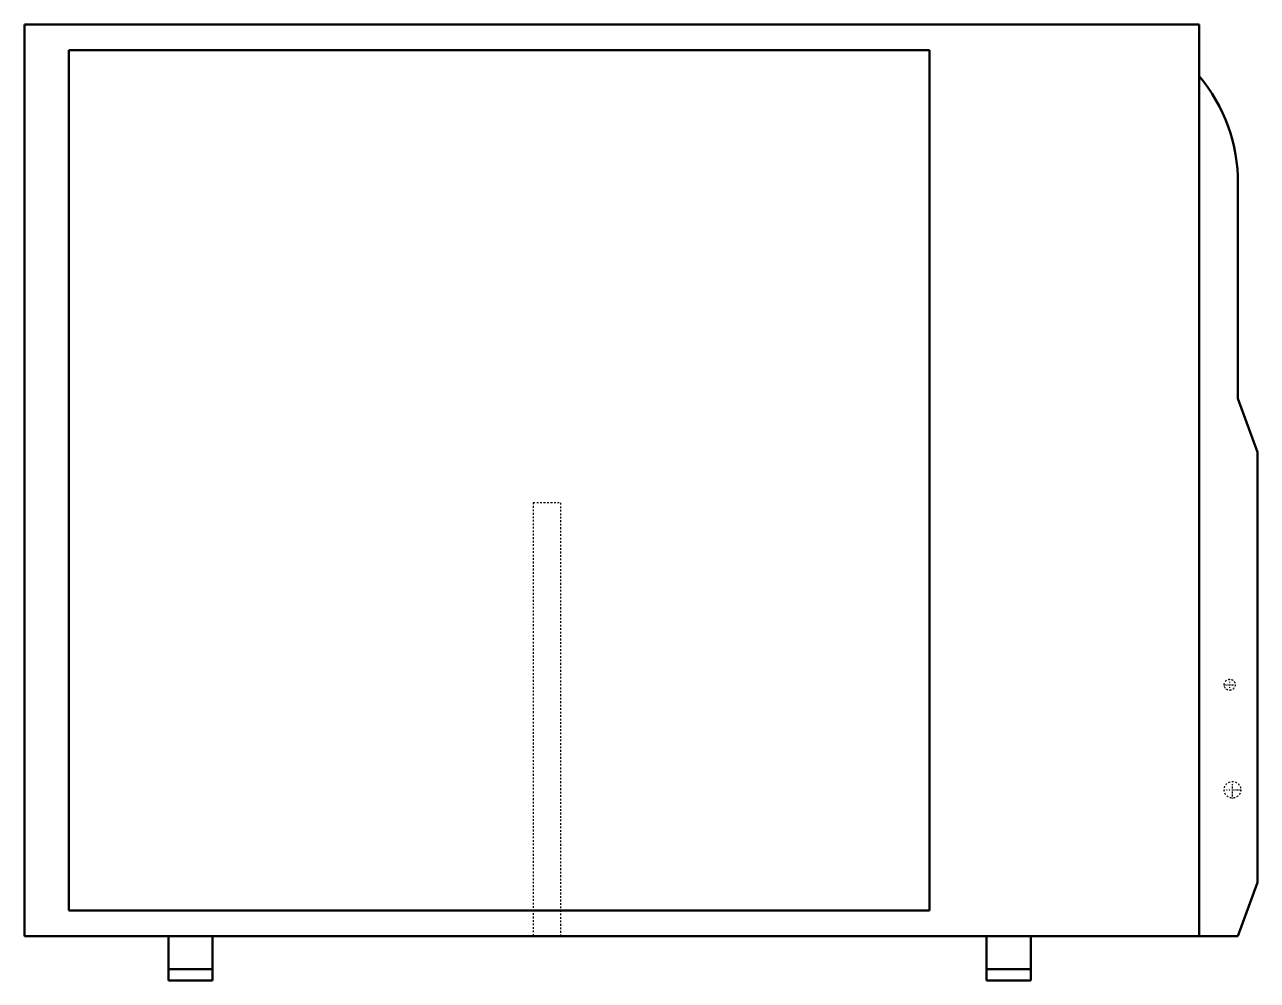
# Model space of a CAD drawing. Header units: millimetres. Extents: x -354 to 354, y 0 to 549.
import ezdxf

# ---------------------------------------------------------------- set-up
doc = ezdxf.new("R2010")
doc.units = ezdxf.units.MM
doc.linetypes.add('Center', pattern=[1.5, 0.45, -0.5, 0.05, -0.5])
doc.linetypes.add('Dashed', pattern=[2, 1, -1])
for name, color, linetype, lineweight in [('AM_0', 7, 'Continuous', 50), ('AM_7', 7, 'Center', 25), ('AM_9', 6, 'Dashed', 25)]:
    doc.layers.add(name, color=color, linetype=linetype, lineweight=lineweight)

# ---------------------------------------------------------------- blocks, each defined once
blk = doc.blocks.new('1_RXP12AVJU9_PART8_0_in_RXP12AVJU9_0')
at = {"layer": 'AM_0'}
for p, q in [((320.675, 549.275), (-354.0125, 549.275)), ((-354.0125, 549.275), (-354.0125, 25.4)), ((320.675, 25.4), (320.675, 549.275)), ((-354.0125, 25.4), (-271.4625, 25.4)), ((-246.0625, 25.4), (198.4375, 25.4)), ((223.8375, 25.4), (320.675, 25.4))]:
    blk.add_line(p, q, dxfattribs=at)
blk = doc.blocks.new('2_RXP12AVJU9_PART7_0_in_RXP12AVJU9_0')
at = {"layer": 'AM_0'}
for p, q in [((342.9, 334.37), (342.9, 457.95)), ((354.01, 303.47), (342.9, 334.37)), ((354.01, 56.3), (354.01, 303.47)), ((342.9, 25.4), (354.01, 56.3)), ((320.68, 25.4), (342.9, 25.4))]:
    blk.add_line(p, q, dxfattribs=at)
blk.add_arc((245.88, 457.95), 97.02, 360, 39.56387, dxfattribs=at)
blk = doc.blocks.new('3_RXP12AVJU9_PART6_0_in_RXP12AVJU9_0')
at = {"layer": 'AM_0'}
for p, q in [((-328.6125, 534.51125), (-328.6125, 40.16375)), ((165.735, 534.51125), (-328.6125, 534.51125)), ((165.735, 40.16375), (165.735, 534.51125)), ((-328.6125, 40.16375), (165.735, 40.16375))]:
    blk.add_line(p, q, dxfattribs=at)
blk = doc.blocks.new('4_RXP12AVJU9_PART5_0_in_RXP12AVJU9_0')
at = {"layer": 'AM_0'}
for p, q in [((-271.4625, 0), (-271.4625, 25.4)), ((-271.4625, 25.4), (-246.0625, 25.4)), ((-246.0625, 25.4), (-246.0625, 0)), ((-271.4625, 6.35), (-246.0625, 6.35)), ((-271.4625, 0), (-246.0625, 0))]:
    blk.add_line(p, q, dxfattribs=at)
blk = doc.blocks.new('5_RXP12AVJU9_PART4_0_in_RXP12AVJU9_0')
at = {"layer": 'AM_0'}
for p, q in [((198.4375, 0), (198.4375, 25.4)), ((223.8375, 25.4), (198.4375, 25.4)), ((223.8375, 25.4), (223.8375, 0)), ((223.8375, 6.35), (198.4375, 6.35)), ((223.8375, 0), (198.4375, 0))]:
    blk.add_line(p, q, dxfattribs=at)
blk = doc.blocks.new('6_RXP12AVJU9_PART3_0_in_RXP12AVJU9_0')
at = {"layer": 'AM_7'}
for p, q in [((339.725, 104.536875), (339.725, 114.538125)), ((334.724375, 109.5375), (344.725625, 109.5375))]:
    blk.add_line(p, q, dxfattribs=at)
at = {"layer": 'AM_9'}
blk.add_circle((339.725, 109.5375), 4.7625, dxfattribs=at)
blk = doc.blocks.new('7_RXP12AVJU9_PART2_0_in_RXP12AVJU9_0')
at = {"layer": 'AM_7'}
for p, q in [((338.1375, 166.52875), (338.1375, 173.19625)), ((334.80375, 169.8625), (341.47125, 169.8625))]:
    blk.add_line(p, q, dxfattribs=at)
at = {"layer": 'AM_9'}
blk.add_circle((338.1375, 169.8625), 3.175, dxfattribs=at)
blk = doc.blocks.new('8_RXP12AVJU9_PART1_0_in_RXP12AVJU9_0')
at = {"layer": 'AM_9'}
for p, q in [((-61.9125, 274.6375), (-46.0375, 274.6375)), ((-61.9125, 274.6375), (-61.9125, 25.4)), ((-46.0375, 25.4), (-46.0375, 274.6375))]:
    blk.add_line(p, q, dxfattribs=at)

msp = doc.modelspace()

# ---------------------------------------------------------------- block references
for name in ['1_RXP12AVJU9_PART8_0_in_RXP12AVJU9_0', '3_RXP12AVJU9_PART6_0_in_RXP12AVJU9_0', '2_RXP12AVJU9_PART7_0_in_RXP12AVJU9_0', '8_RXP12AVJU9_PART1_0_in_RXP12AVJU9_0', '7_RXP12AVJU9_PART2_0_in_RXP12AVJU9_0', '6_RXP12AVJU9_PART3_0_in_RXP12AVJU9_0', '4_RXP12AVJU9_PART5_0_in_RXP12AVJU9_0', '5_RXP12AVJU9_PART4_0_in_RXP12AVJU9_0']:
    msp.add_blockref(name, (0, 0))

doc.saveas('drawing.dxf')
